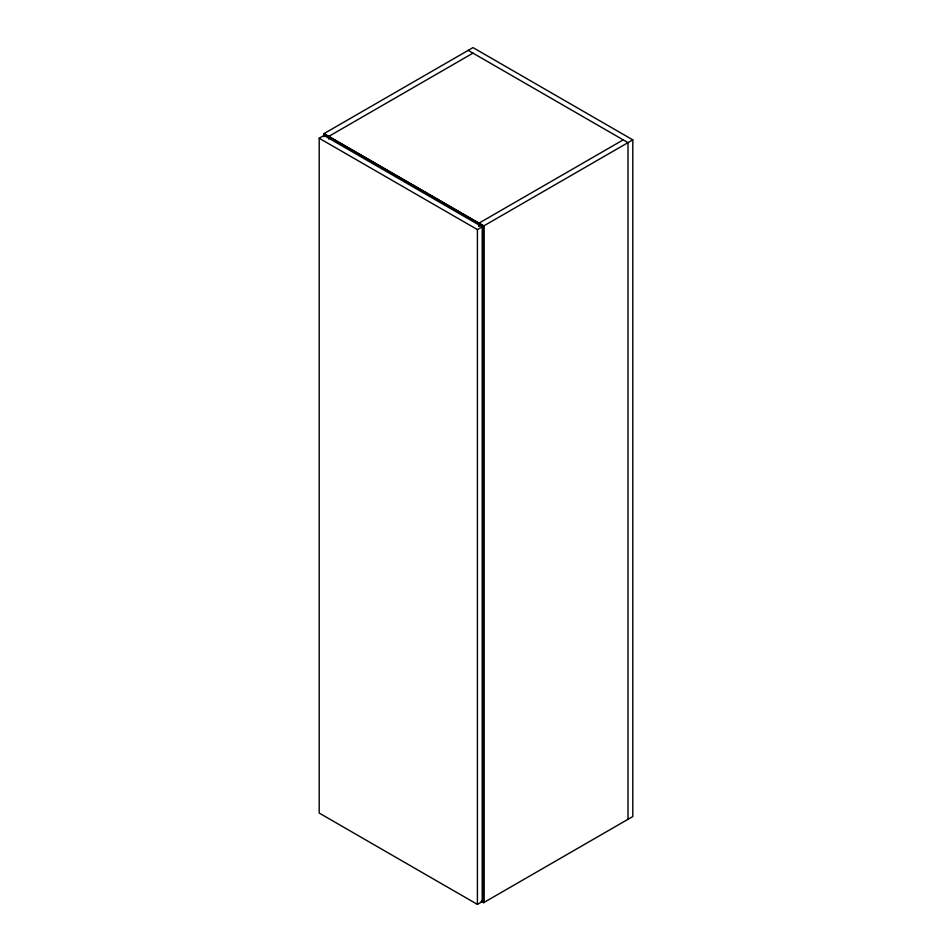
<?xml version="1.0" encoding="UTF-8"?>
<svg xmlns="http://www.w3.org/2000/svg" width="952" height="952" viewBox="0 0 952 952"><rect width="100%" height="100%" fill="white"/><g stroke="black" fill="none" stroke-linecap="round" stroke-linejoin="round"><path stroke-width="1.43" d="M319.194 138.242L323.989 135.47L482.212 226.814L482.212 901.627L477.416 904.4L319.194 813.056L319.194 138.242L477.416 229.587L482.212 226.814M328.618 136.481L472.989 53.133M623.215 139.873L478.856 223.22L478.856 226.195M632.806 139.873L472.989 47.6L323.823 133.72L483.64 225.993L632.806 139.873L632.806 816.53L483.64 902.651L481.248 901.258M468.194 50.373L628.011 142.633L628.011 819.291M481.403 901.175L483.806 902.556L483.806 225.898L323.989 133.625L323.823 136.695M483.64 225.993L483.64 902.651M479.011 223.125L479.011 226.1M477.416 229.587L477.416 904.4M328.785 136.398L328.785 139.159"/></g></svg>
